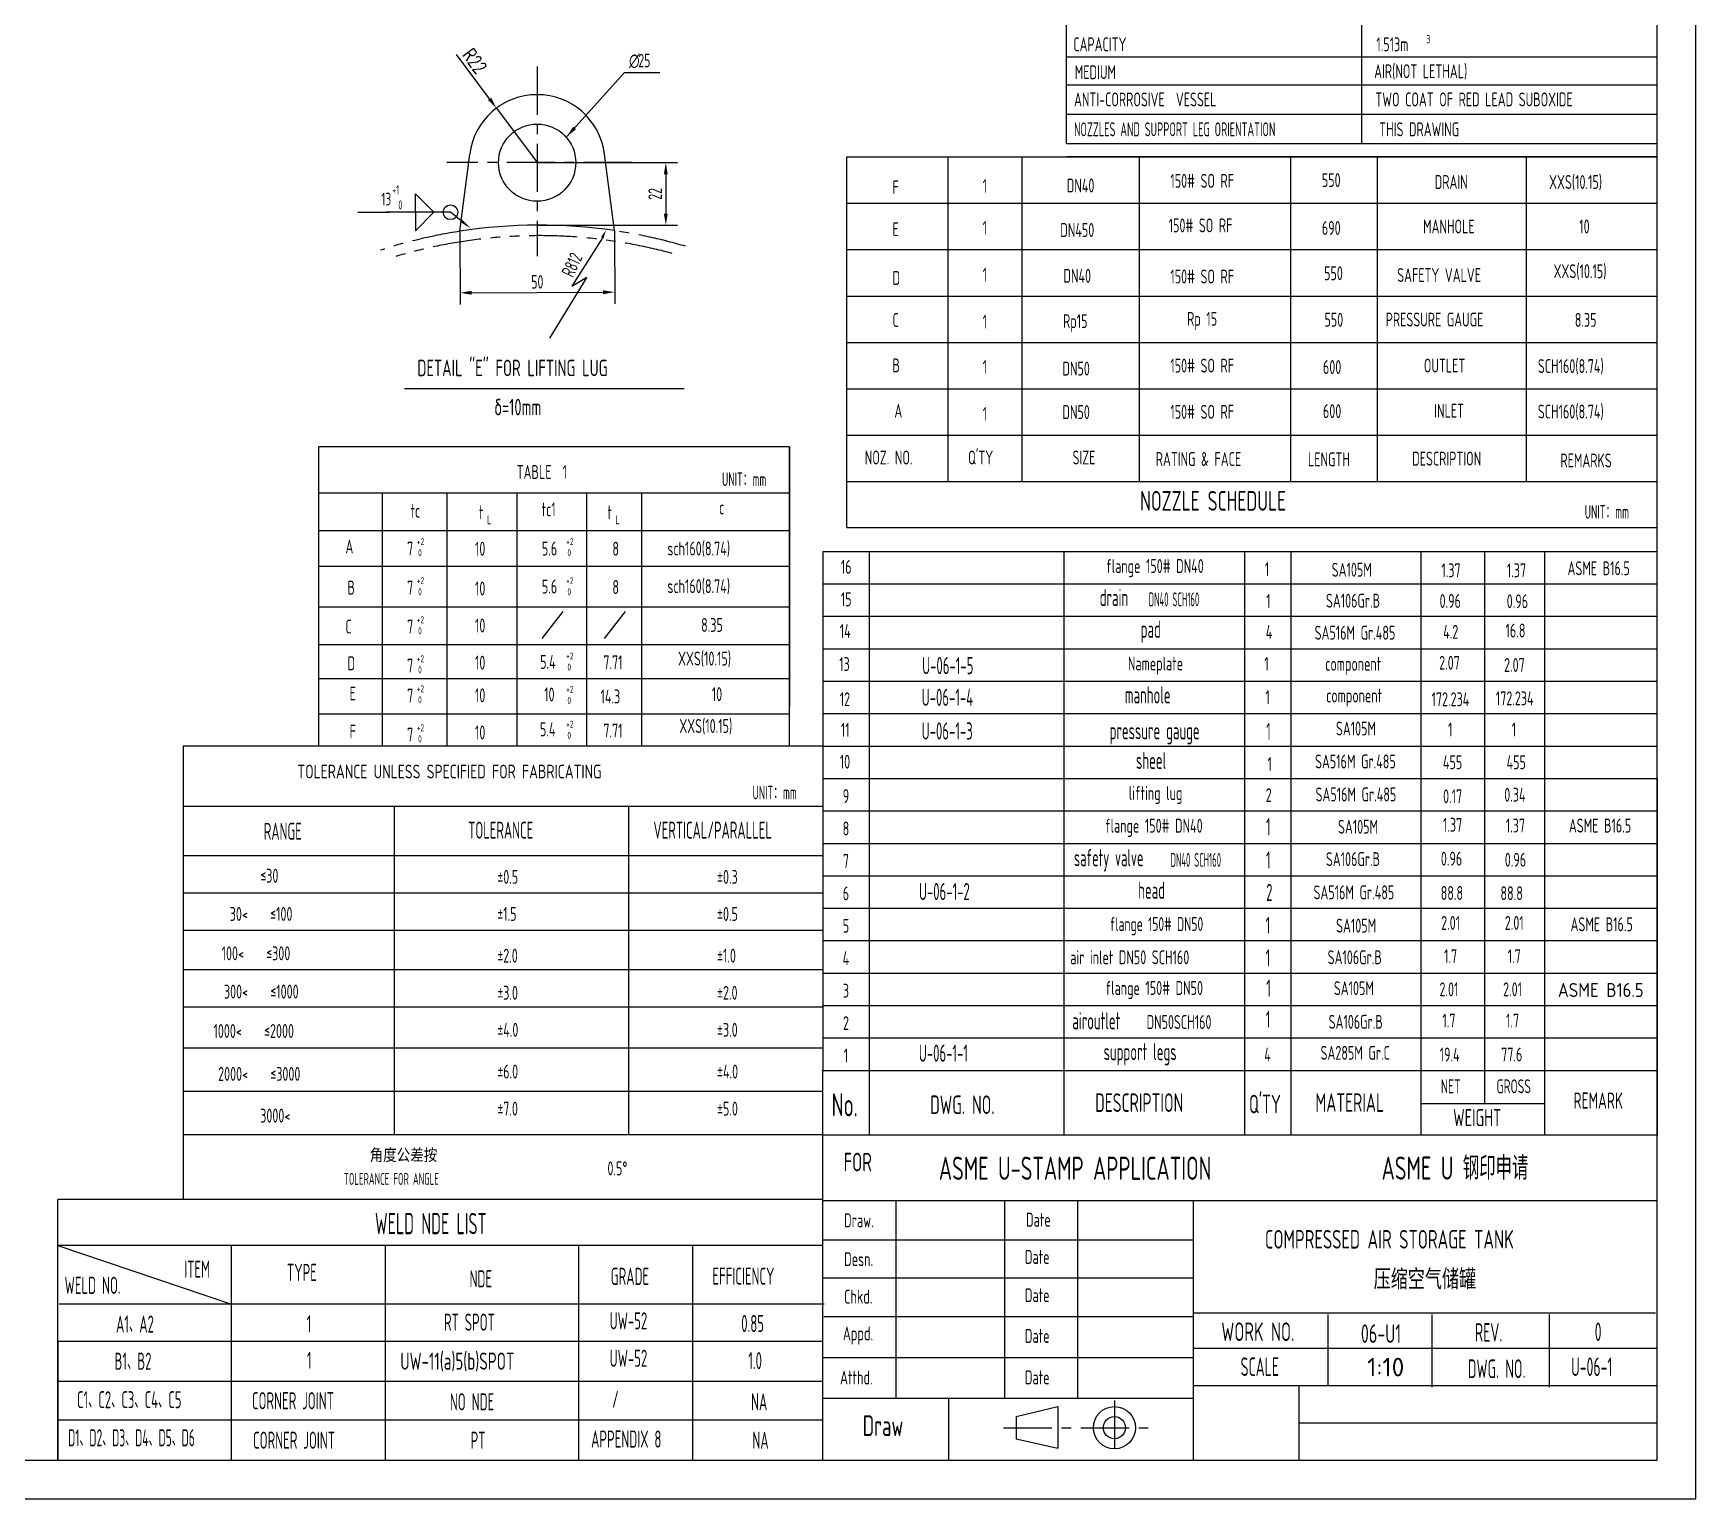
# Model space of a CAD drawing. Extents: x 2148 to 19378, y -121 to 5940.
# Drawn here: x 15074 to 19378, y -121 to 3674 of the extents above; entities that cross this region are included whole.
import ezdxf
from ezdxf.enums import TextEntityAlignment as Align

# ---------------------------------------------------------------- set-up
doc = ezdxf.new("R2010")
doc.units = 0
doc.header["$LTSCALE"] = 100
doc.header["$MEASUREMENT"] = 0
for name, pattern in [('G', [2, 1.25, -0.25, 0.25, -0.25]), ('J', [2, 1.25, -0.25, 0.25, -0.25]), ('K', [2.5, 1.25, -0.25, 0.25, -0.25, 0.25, -0.25])]:
    doc.linetypes.add(name, pattern=pattern)
doc.layers.get('DEFPOINTS').update_dxf_attribs({"linetype": 'CONTINUOUS'})
for name, color, linetype in [('01', 7, 'CONTINUOUS'), ('02', 1, 'CONTINUOUS'), ('05', 4, 'G'), ('07', 6, 'K'), ('10', 1, 'CONTINUOUS'), ('11', 3, 'CONTINUOUS'), ('13', 3, 'CONTINUOUS')]:
    doc.layers.add(name, color=color, linetype=linetype)
doc.styles.get("Standard").update_dxf_attribs({"font": 'isocp.shx', "width": 0.707, "bigfont": 'hztxt.shx'})
doc.dimstyles.new('INTE', dxfattribs={"dimscale": 10, "dimtxt": 3.5, "dimasz": 3, "dimexe": 3, "dimexo": 0, "dimgap": 1, "dimtad": 1, "dimdec": 3, "dimtxsty": 'STANDARD', "dimcen": 0, "dimclrd": 1, "dimclre": 1, "dimclrt": 3, "dimaunit": 1, "dimazin": 3, "dimtfac": 1, "dimtdec": 4, "dimtofl": 0, "dimtmove": 0, "dimatfit": 3, "dimtzin": 0})

# ---------------------------------------------------------------- blocks, each defined once
blk = doc.blocks.new('*D78')
at = {"layer": '10', "color": 1}
for p, q in [((16378.8, 3339.2), (16741.9, 3339.2)), ((16711.9, 3309.2), (16711.9, 3207.4)), ((16378.8, 3177.4), (16741.9, 3177.4))]:
    blk.add_line(p, q, dxfattribs=at)
for points in [[(16706.9, 3309.2), (16716.9, 3309.2), (16711.9, 3339.2)], [(16706.9, 3207.4), (16716.9, 3207.4), (16711.9, 3177.4)]]:
    blk.add_solid(points, dxfattribs=at)
at = {"layer": 'DEFPOINTS', "color": 0}
for p in [(16378.8, 3339.2), (16378.8, 3177.4), (16711.9, 3177.4)]:
    blk.add_point(p, dxfattribs=at)
at = {"layer": '10', "color": 3, "insert": (16684.4, 3258.3), "char_height": 35, "attachment_point": 5, "rotation": 90}
blk.add_mtext('22', dxfattribs=at)
blk = doc.blocks.new('*D77')
at = {"layer": '10', "color": 1}
for p, q in [((16178.6, 3161.5), (16179.4, 2972.1)), ((16578.8, 3163.2), (16579.6, 2973.8)), ((16209.3, 3002.3), (16549.5, 3003.7))]:
    blk.add_line(p, q, dxfattribs=at)
for points in [[(16209.2, 3007.3), (16209.3, 2997.3), (16179.3, 3002.1)], [(16549.5, 3008.7), (16549.5, 2998.7), (16579.5, 3003.8)]]:
    blk.add_solid(points, dxfattribs=at)
at = {"layer": 'DEFPOINTS', "color": 0}
for p in [(16178.6, 3161.5), (16578.8, 3163.2), (16579.5, 3003.8)]:
    blk.add_point(p, dxfattribs=at)
at = {"layer": '10', "color": 3, "insert": (16379.3, 3030.5), "char_height": 35, "attachment_point": 5, "rotation": 0.2422}
blk.add_mtext('50', dxfattribs=at)
blk = doc.blocks.new('*D76')
at = {"layer": '10', "color": 1}
blk.add_line((16255.6, 3504.3), (16169.8, 3619.4), dxfattribs=at)
blk.add_solid([(16259.7, 3507.3), (16251.6, 3501.3), (16273.6, 3480.3)], dxfattribs=at)
at = {"layer": 'DEFPOINTS', "color": 0}
for p in [(16273.6, 3480.3), (16378.8, 3339.2)]:
    blk.add_point(p, dxfattribs=at)
at = {"layer": '10', "color": 3, "insert": (16217.2, 3601.8), "char_height": 35, "attachment_point": 5, "rotation": 306.7158}
blk.add_mtext('{\\Fsimplex.shx|c0;R22}', dxfattribs=at)

msp = doc.modelspace()

# ---------------------------------------------------------------- linework, layer by layer
at = {"layer": '01'}
for p, q in [((16178.5892, 3161.4848), (16204.2343, 3361.5532)), ((16578.806, 3163.1762), (16553.3777, 3361.5532)), ((19278.2688, -20.6678), (19278.2688, 651.3322)), ((17118.2688, -20.6678), (19278.2688, -20.6678))]:
    msp.add_line(p, q, dxfattribs=at)
msp.add_circle((16378.806, 3339.1763), 100, dxfattribs=at)
for centre, radius, start, end in [((16378.806, 3339.1763), 176, 7.304446, 172.695554), ((16384.2796, 1841.6083), 1335.8078, 81.6265502, 98.8577608)]:
    msp.add_arc(centre, radius, start, end, dxfattribs=at)
at = {"layer": '01', "color": 1}
msp.add_solid([(16544.2029, 3146.4617), (16550.6415, 3143.2392), (16557.0897, 3164.1663)], dxfattribs=at)
at = {"layer": '02'}
for p, q in [((17748.9218, 3388.947), (19278.2688, 3388.947)), ((15995.3626, 3210.3543), (15915.0431, 3210.3543)), ((16035.7199, 2754.2792), (16759.3139, 2754.2792)), ((15813.4225, 1828.9725), (15813.4225, 2603.6667)), ((17032.5762, 2603.6667), (15813.4225, 2603.6667)), ((17032.5762, 2603.6667, -0.0011), (17032.5762, 2603.6572, -0.0011)), ((17032.5762, 1828.9725), (17032.5762, 2603.6667)), ((17032.5762, 2603.6572, -0.0011), (17032.5762, 2519.6572, -0.0011)), ((17032.5762, 2519.6572, -0.0011), (17032.5762, 2435.6572, -0.0011)), ((17032.5762, 2483.6015), (15813.4225, 2483.6015)), ((15978.3405, 1828.9725), (15978.3405, 2483.6015)), ((16146.1464, 1828.9725), (16146.1464, 2483.6015)), ((16327.4356, 1828.9725), (16327.4356, 2483.6015)), ((16507.5133, 1828.9725), (16507.5133, 2483.6015)), ((16650.1304, 1828.9725), (16650.1304, 2483.6015)), ((17032.5762, 2435.6572, -0.0011), (17032.5762, 2351.6572, -0.0011)), ((17032.5762, 2385.425), (15813.4225, 2385.425)), ((17032.5762, 2351.6572, -0.0011), (17032.5762, 2267.6572, -0.0011)), ((17118.2688, 2332.5452, -0.0011), (19278.2688, 2332.5452, -0.0011)), ((17118.2688, 2332.5452, -0.0011), (17118.2688, 988.5452, -0.0011)), ((17238.2688, 2332.5452, -0.0011), (17238.2688, 1660.5452, -0.0011)), ((17742.2688, 2332.5452, -0.0011), (17742.2688, 1660.5452, -0.0011)), ((18210.2688, 2332.5452, -0.0011), (18210.2688, 1660.5452, -0.0011)), ((18330.2688, 2332.5452, -0.0011), (18330.2688, 1660.5452, -0.0011)), ((18666.2688, 2332.5452, -0.0011), (18666.2688, 1660.5452, -0.0011)), ((18831.3677, 2332.5452, -0.0011), (18831.3677, 902.8998, -0.0011)), ((18986.7414, 2332.5452, -0.0011), (18986.7414, 1665.403, -0.0011)), ((17032.5762, 2293.4444), (15813.4225, 2293.4444)), ((17032.5762, 2267.6572, -0.0011), (17032.5762, 2183.6572, -0.0011)), ((17118.2688, 2248.5452, -0.0011), (19278.2688, 2248.5452, -0.0011)), ((17118.2688, 2248.5452, -0.0011), (19278.2688, 2248.5452, -0.0011)), ((17032.5762, 2187.7837), (15813.4225, 2187.7837)), ((17032.5762, 2183.6572, -0.0011), (17032.5762, 1931.6572, -0.0011)), ((17118.2688, 2164.5452, -0.0011), (19278.2688, 2164.5452, -0.0011)), ((17032.5762, 2090.4371), (15813.4225, 2090.4371)), ((17118.2688, 2080.5452, -0.0011), (19278.2688, 2080.5452, -0.0011)), ((17118.2688, 2080.5452, -0.0011), (19278.2688, 2080.5452, -0.0011)), ((17032.5762, 2002.3269), (15813.4225, 2002.3269)), ((17118.2688, 1996.5452, -0.0011), (19278.2688, 1996.5452, -0.0011)), ((17032.5762, 1910.8589), (15813.4225, 1910.8589)), ((17118.2688, 1912.5452, -0.0011), (19278.2688, 1912.5452, -0.0011)), ((15462.6768, 1828.9725), (15462.6768, 654.2427)), ((15462.6768, 1828.9725), (17118.2688, 1828.9725)), ((17118.2688, 1828.5452, -0.0011), (19278.2688, 1828.5452, -0.0011)), ((17118.2688, 1744.5452, -0.0011), (19278.2688, 1744.5452, -0.0011)), ((19278.2688, 1744.5452, -0.0011), (19278.2688, 1660.5452, -0.0011)), ((17118.2688, 1671.5848), (15462.6768, 1671.5848)), ((16008.5291, 1671.5848), (16008.5291, 822.0808)), ((16615.1434, 1671.5848), (16615.1434, 822.0808)), ((17118.2688, 1660.5452, -0.0011), (19278.2688, 1660.5452, -0.0011)), ((17118.2688, 1660.5452), (19278.2688, 1660.5452)), ((17238.2688, 1660.5452, -0.0011), (17238.2688, 1576.5452, -0.0011)), ((17742.2688, 1660.5452, -0.0011), (17742.2688, 1576.5452, -0.0011)), ((18210.2688, 1660.5452, -0.0011), (18210.2688, 1576.5452, -0.0011)), ((18330.2688, 1660.5452, -0.0011), (18330.2688, 1576.5452, -0.0011)), ((18666.2688, 1660.5452, -0.0011), (18666.2688, 820.5452, -0.0011)), ((18986.7414, 1665.403, -0.0011), (18986.7414, 1581.403, -0.0011)), ((19278.2688, 1660.5452, -0.0011), (19278.2688, 1576.5452, -0.0011)), ((17118.2688, 1576.5452, -0.0011), (19278.2688, 1576.5452, -0.0011)), ((17118.2688, 1576.5452), (19278.2688, 1576.5452)), ((17238.2688, 1576.5452, -0.0011), (17238.2688, 1492.5452, -0.0011)), ((17742.2688, 1576.5452, -0.0011), (17742.2688, 1492.5452, -0.0011)), ((18210.2688, 1576.5452, -0.0011), (18210.2688, 1492.5452, -0.0011)), ((18330.2688, 1576.5452, -0.0011), (18330.2688, 1492.5452, -0.0011)), ((18986.7414, 1581.403, -0.0011), (18986.7414, 1497.403, -0.0011)), ((19278.2688, 1576.5452, -0.0011), (19278.2688, 1492.5452, -0.0011)), ((17118.2688, 1544.4135), (15462.6768, 1544.4135)), ((17118.2688, 1492.5452, -0.0011), (19278.2688, 1492.5452, -0.0011)), ((17118.2688, 1492.5452), (19278.2688, 1492.5452)), ((17238.2688, 1492.5452, -0.0011), (17238.2688, 1408.5452, -0.0011)), ((17742.2688, 1492.5452, -0.0011), (17742.2688, 1408.5452, -0.0011)), ((18210.2688, 1492.5452, -0.0011), (18210.2688, 1408.5452, -0.0011)), ((18330.2688, 1492.5452, -0.0011), (18330.2688, 1408.5452, -0.0011)), ((18986.7414, 1497.403, -0.0011), (18986.7414, 1413.403, -0.0011)), ((19278.2688, 1492.5452, -0.0011), (19278.2688, 1408.5452, -0.0011)), ((17118.2688, 1447.7634), (15462.6768, 1447.7634)), ((17118.2688, 1408.5452, -0.0011), (19278.2688, 1408.5452, -0.0011)), ((17118.2688, 1408.5452), (19278.2688, 1408.5452)), ((17238.2688, 1408.5452, -0.0011), (17238.2688, 1324.5452, -0.0011)), ((17742.2688, 1408.5452, -0.0011), (17742.2688, 1324.5452, -0.0011)), ((18210.2688, 1408.5452, -0.0011), (18210.2688, 1324.5452, -0.0011)), ((18330.2688, 1408.5452, -0.0011), (18330.2688, 1324.5452, -0.0011)), ((18986.7414, 1413.403, -0.0011), (18986.7414, 1329.403, -0.0011)), ((19278.2688, 1408.5452, -0.0011), (19278.2688, 1324.5452, -0.0011)), ((17118.2688, 1351.1132), (15462.6768, 1351.1132)), ((17118.2688, 1324.5452, -0.0011), (19278.2688, 1324.5452, -0.0011)), ((17118.2688, 1324.5452), (19278.2688, 1324.5452)), ((17238.2688, 1324.5452, -0.0011), (17238.2688, 1240.5452, -0.0011)), ((17742.2688, 1324.5452, -0.0011), (17742.2688, 1240.5452, -0.0011)), ((18210.2688, 1324.5452, -0.0011), (18210.2688, 1240.5452, -0.0011)), ((18330.2688, 1324.5452, -0.0011), (18330.2688, 1240.5452, -0.0011)), ((18986.7414, 1329.403, -0.0011), (18986.7414, 1245.403, -0.0011)), ((19278.2688, 1324.5452, -0.0011), (19278.2688, 1240.5452, -0.0011)), ((17118.2688, 1249.3762), (15462.6768, 1249.3762)), ((17118.2688, 1240.5452, -0.0011), (19278.2688, 1240.5452, -0.0011)), ((17118.2688, 1240.5452), (19278.2688, 1240.5452)), ((17238.2688, 1240.5452, -0.0011), (17238.2688, 1156.5452, -0.0011)), ((17742.2688, 1240.5452, -0.0011), (17742.2688, 1072.5452, -0.0011)), ((18210.2688, 1240.5452, -0.0011), (18210.2688, 1072.5452, -0.0011)), ((18330.2688, 1240.5452, -0.0011), (18330.2688, 1156.5452, -0.0011)), ((18986.7414, 1245.403, -0.0011), (18986.7414, 1161.403, -0.0011)), ((19278.2688, 1240.5452, -0.0011), (19278.2688, 1156.5452, -0.0011)), ((17118.2688, 1152.7261), (15462.6768, 1152.7261)), ((17118.2688, 1156.5452, -0.0011), (19278.2688, 1156.5452, -0.0011)), ((17118.2688, 1156.5452), (19278.2688, 1156.5452)), ((17238.2688, 1156.5452, -0.0011), (17238.2688, 1072.5452, -0.0011)), ((18330.2688, 1156.5452, -0.0011), (18330.2688, 1072.5452, -0.0011)), ((18986.7414, 1161.403, -0.0011), (18986.7414, 1077.403, -0.0011)), ((19278.2688, 1156.5452, -0.0011), (19278.2688, 1072.5452, -0.0011)), ((18986.7414, 1077.403, -0.0011), (18986.7414, 822.0808, -0.0011)), ((17118.2688, 1045.9022), (15462.6768, 1045.9022)), ((17118.2688, 1072.5452, -0.0011), (19278.2688, 1072.5452, -0.0011)), ((17118.2688, 1072.5452), (19278.2688, 1072.5452)), ((17238.2688, 1072.5452, -0.0011), (17238.2688, 820.5452, -0.0011)), ((17742.2688, 1072.5452, -0.0011), (17742.2688, 820.5452, -0.0011)), ((18210.2688, 1072.5452, -0.0011), (18210.2688, 820.5452, -0.0011)), ((18330.2688, 1072.5452, -0.0011), (18330.2688, 820.5452, -0.0011)), ((19278.2688, 1072.5452, -0.0011), (19278.2688, 988.5452, -0.0011)), ((17118.2688, -20.6678), (17118.2688, 988.7878)), ((17118.2688, 988.5452), (19278.2688, 988.5452)), ((19278.2688, 988.5452, 0.0001), (19278.2688, 820.5452, 0.0001)), ((17118.2688, 933.9915), (15462.6768, 933.9915)), ((17118.2688, 822.0808), (15462.6768, 822.0808)), ((17118.2688, -20.6678), (17118.2688, 717.8605)), ((17118.2688, 654.2427), (15138.2884, 654.2427)), ((15138.2884, -20.6678), (15138.2884, 654.2427)), ((17307.8838, 140.0734), (17307.8838, 651.3322)), ((17589.4301, 140.0734), (17589.4301, 651.3322)), ((17778.746, 140.0734), (17778.746, 651.3322)), ((18078.2688, -20.6678), (18078.2688, 651.3322)), ((15138.2884, 535.3145), (15587.5841, 383.0476)), ((17118.2688, 535.3145), (15138.2884, 535.3145)), ((15587.5841, -20.6678), (15587.5841, 535.3145)), ((15986.3285, -20.6678), (15986.3285, 535.3145)), ((16486.6333, -20.6678), (16486.6333, 535.3145)), ((16781.5786, -20.6678), (16781.5786, 535.3145)), ((17118.2688, 549.5503), (18078.2688, 549.5503)), ((17118.2688, 451.6493), (18078.2688, 451.6493)), ((17121.8555, 383.0476), (15141.8751, 383.0476)), ((17121.3626, 351.3555), (18078.2688, 351.3555)), ((18078.2688, 360.6047), (19274.4926, 360.6047)), ((18427.0415, 172.696), (18427.0415, 356.4895)), ((18695.963, 168.5808), (18695.963, 356.4895)), ((19000.0567, 168.5808), (19000.0567, 356.4895)), ((17118.2688, 286.2619), (15138.2884, 286.2619)), ((18078.2688, 269.1246), (19278.2688, 269.1246)), ((17118.2688, 245.055), (18078.2688, 245.055)), ((17118.2688, 182.8561), (15138.2884, 182.8561)), ((18078.2688, 172.696), (19278.2688, 172.696)), ((18351.5531, -20.6678), (18351.5531, 172.696)), ((17118.2688, 140.0734), (18078.2688, 140.0734)), ((17443.6558, 140.0734), (17443.6558, -20.6678)), ((17118.2688, 82.7703), (15138.2884, 82.7703)), ((18351.5531, 76.0141), (19278.2688, 76.0141))]:
    msp.add_line(p, q, dxfattribs=at)
for points in [[(10968.2688, -120.6678), (19378.2688, -120.6678), (19378.2688, 5819.3322), (10968.2688, 5819.3322)], [(11218.2688, -20.6678), (19278.2688, -20.6678), (19278.2688, 5719.3322), (11218.2688, 5719.3322)], [(16064.3012, 3258.0906), (16111.8212, 3210.5706), (16064.3012, 3210.5706)], [(16064.3012, 3163.0506), (16111.8212, 3210.5706), (16064.3012, 3210.5706)]]:
    msp.add_lwpolyline(points, close=True, dxfattribs=at)
msp.add_lwpolyline([(16182.261, 3188.6517), (16154.5892, 3210.5706), (15988.2692, 3210.5706)], dxfattribs=at)
msp.add_lwpolyline([(16208.336, 3167.9976, 0, 7.6032, 0), (16182.261, 3188.6517, 7.6032, 7.6032, 0)], format="xyseb", dxfattribs=at)
msp.add_circle((16154.5892, 3210.5706), 19.008, dxfattribs=at)
msp.add_point((19278.2688, 988.7878), dxfattribs=at)
at = {"layer": '05', "linetype": 'G'}
for p, q in [((16378.806, 3588.2367), (16378.806, 3097.4149)), ((16625.0834, 3339.1762), (16145.1796, 3339.1763))]:
    msp.add_line(p, q, dxfattribs=at)
at = {"layer": '07'}
for radius, start, end in [(1335.8078, 98.8577608, 107.9060203), (1308.5557, 74.7402615, 107.2819799), (1335.8078, 73.5277859, 81.6265502)]:
    msp.add_arc((16384.2796, 1841.6083), radius, start, end, dxfattribs=at)
at = {"layer": '10'}
for p, q in [((17748.9218, 3388.947), (17748.9218, 5719.3322)), ((18513.6018, 3388.947), (18513.6018, 5066.3139)), ((19278.2688, 3611.9798), (17748.9218, 3611.9798)), ((19278.2688, 3539.4388), (17748.9218, 3539.4388)), ((16273.585, 3480.2597), (16378.806, 3339.1763)), ((19278.2688, 3464.1929), (17748.9218, 3464.1929)), ((17180.3473, 2394.1751), (17180.3473, 3353.875)), ((17180.3473, 3353.875), (19278.2688, 3353.875)), ((17443.04, 2513.875), (17443.04, 3353.875)), ((17634.2726, 2513.875), (17634.2726, 3353.875)), ((19278.2688, 3353.875), (17748.9218, 3353.875)), ((17938.0993, 2513.875), (17938.0993, 3353.875)), ((18329.6477, 2513.875), (18329.6477, 3353.875)), ((18554.7583, 2513.875), (18554.7583, 3353.875)), ((18939.7033, 2513.875), (18939.7033, 3353.875)), ((19278.2688, 2360.2113), (19278.2688, 3353.875)), ((17180.3473, 3233.875), (19278.2688, 3233.875)), ((16548.0978, 3144.5123), (16468.86, 3019.2306)), ((17180.3473, 3113.875), (19278.2688, 3113.875)), ((16507.1613, 3042.6146), (16410.7167, 2884.4115)), ((16468.86, 3019.2306), (16507.1613, 3042.6146)), ((17180.3473, 2993.875), (19278.2688, 2993.875)), ((17180.3473, 2873.875), (19278.2688, 2873.875)), ((17180.3473, 2753.875), (19278.2688, 2753.875)), ((17180.3473, 2633.875), (19278.2688, 2633.875)), ((17180.3473, 2513.875), (19278.2688, 2513.875)), ((17180.3473, 2394.1751), (19278.2688, 2394.1751)), ((18666.2688, 902.8998), (18986.7414, 902.8998)), ((17118.2688, 822.0808), (19278.2688, 822.0808)), ((17118.2688, 651.3322), (19278.2688, 651.3322)), ((15138.2884, 286.2619), (15138.2884, -20.6678)), ((17619.1315, 91.9678), (17726.849, 117.8444)), ((17619.1315, 91.9678), (17619.1315, 34.5672)), ((17726.849, 117.8444), (17726.849, 10.172)), ((17619.1315, 34.5672), (17726.849, 10.172))]:
    msp.add_line(p, q, dxfattribs=at)
at = {"layer": '10', "linetype": 'J'}
for p, q in [((17873.3448, 133.5833), (17873.3448, -11.3533)), ((17586.0981, 63.2675), (17962.3913, 63.2675))]:
    msp.add_line(p, q, dxfattribs=at)
at = {"layer": '10'}
for radius in [54.5768, 28.7003]:
    msp.add_circle((17873.3448, 63.2675), radius, dxfattribs=at)
at = {"layer": '11'}
for p, q in [((16445.7558, 2176.7505), (16391.392, 2106.9181)), ((16606.519, 2176.7505), (16552.1552, 2106.9181))]:
    msp.add_line(p, q, dxfattribs=at)
at = {"layer": 'DEFPOINTS', "color": 0, "linetype": 'BYBLOCK'}
for p in [(16378.8061, 3335.3951), (16118.3619, 3150.6805), (16648.8968, 3150.944)]:
    msp.add_point(p, dxfattribs=at)

# ---------------------------------------------------------------- texts
at = {"layer": '02', "color": 3, "width": 0.7}
msp.add_text('13   ', height=33.12, dxfattribs=at).set_placement((16008.1785, 3245.0038), align=Align.MIDDLE)
at = {"layer": '02', "color": 3, "width": 0.707}
for s, p in [('DETAIL "E" FOR LIFTING LUG', (16068.6948, 2786.226)), ('δ=10mm', (16268.1168, 2684.8628))]:
    msp.add_text(s, height=42.768, dxfattribs=at).set_placement(p)
at = {"layer": '02', "color": 3, "char_height": 23.2848, "attachment_point": 7}
for s, insert in [('+1', (16003.4448, 3257.2557)), ('0', (16019.5676, 3218.2425))]:
    msp.add_mtext(s, dxfattribs=dict(at, insert=insert))
at = {"layer": '10', "color": 3, "width": 0.707}
for s, p in [('∅', (16617.0178, 3586.0735)), ('25', (16640.7067, 3585.9957))]:
    msp.add_text(s, height=35, dxfattribs=at).set_placement(p)
msp.add_text('R812', height=34.56, rotation=65.0075306, dxfattribs=at).set_placement((16471.8114, 3039.8982))
at = {"layer": '11'}
for s, height, width, p in [('CAPACITY', 36, 0.7, (17766.9314, 3627.5607)), ('1.513m', 36, 0.7, (18551.4415, 3627.5607)), ('3', 21, 0.707, (18680.7004, 3648.4355)), ('MEDIUM', 36, 0.7, (17770.6081, 3555.375)), ('AIR(NOT LETHAL)', 36, 0.7, (18545.7176, 3557.8659)), ('ANTI-CORROSIVE  VESSEL', 36, 0.7, (17768.8123, 3484.8926)), ('TWO COAT OF RED LEAD SUBOXIDE', 36, 0.7, (18548.9482, 3484.8926)), ('NOZZLES AND SUPPORT LEG ORIENTATION', 36, 0.6, (17768.8124, 3407.5053)), ('THIS DRAWING', 36, 0.7, (18558.9215, 3407.5053)), ('F', 36, 0.7, (17298.9514, 3257.4649)), ('1', 36, 0.7, (17532.3224, 3261.0672)), ('DN40', 36, 0.7, (17749.9947, 3261.9534)), ('150# SO RF', 36, 0.7, (18018.1379, 3274.0977)), ('550', 36, 0.7, (18410.418, 3275.8295)), ('DRAIN', 36, 0.7, (18702.5256, 3271.0584)), ('XXS(10.15)', 36, 0.7, (18998.7681, 3271.0584)), ('1', 36, 0.7, (17532.3224, 3152.6429)), ('150# SO RF', 36, 0.7, (18013.8614, 3158.7465)), ('690', 36, 0.7, (18410.418, 3151.9861)), ('MANHOLE', 36, 0.7, (18672.3715, 3155.8652)), ('10', 36, 0.7, (19076.7441, 3155.9617)), ('E', 36, 0.7, (17298.9514, 3148.7145)), ('DN450', 36, 0.7, (17733.1544, 3146.7229)), ('D', 36, 0.7, (17298.9514, 3022.6637)), ('1', 36, 0.7, (17532.3224, 3031.0495)), ('DN40', 36, 0.7, (17741.3363, 3028.2003)), ('150# SO RF', 36, 0.7, (18018.1379, 3026.3062)), ('550', 36, 0.7, (18416.1903, 3034.837)), ('SAFETY VALVE', 36, 0.7, (18605.3625, 3030.0659)), ('XXS(10.15)', 36, 0.7, (19010.236, 3040.0103)), ('C', 36, 0.7, (17298.9514, 2913.6489)), ('1', 36, 0.7, (17532.3224, 2909.456)), ('Rp15', 36, 0.7, (17740.2181, 2910.7997)), ('Rp 15', 36, 0.7, (18061.3895, 2916.7659)), ('550', 36, 0.7, (18417.0843, 2914.3408)), ('PRESSURE GAUGE', 36, 0.7, (18575.6033, 2914.8674)), ('8.35', 36, 0.7, (19065.108, 2914.0679)), ('B', 36, 0.7, (17298.9514, 2796.2483)), ('1', 36, 0.7, (17532.3224, 2792.0554)), ('DN50', 36, 0.7, (17738.669, 2787.8626)), ('150# SO RF', 36, 0.7, (18018.1379, 2795.6038)), ('600', 36, 0.7, (18413.2021, 2791.8886)), ('OUTLET', 36, 0.7, (18674.4288, 2795.7677)), ('SCH160(8.74)', 36, 0.7, (18969.5437, 2794.3642)), ('A', 36, 0.7, (17303.7276, 2678.8477)), ('150# SO RF', 36, 0.7, (18018.1379, 2675.9803)), ('600', 36, 0.7, (18413.2021, 2677.6229)), ('INLET', 36, 0.7, (18701.2324, 2678.6186)), ('SCH160(8.74)', 36, 0.7, (18969.5437, 2676.6132)), ('1', 36, 0.7, (17532.3224, 2670.462)), ('DN50', 36, 0.7, (17738.669, 2675.2331)), ('NOZ. NO.', 36, 0.7, (17227.0179, 2557.6152)), ("Q'TY", 36, 0.7, (17494.7292, 2557.6152)), ('SIZE', 36, 0.7, (17764.9354, 2557.6152)), ('RATING & FACE', 36, 0.7, (17980.3454, 2553.7006)), ('LENGTH', 36, 0.7, (18374.3184, 2552.9128)), ('DESCRIPTION', 36, 0.7, (18644.1727, 2554.7752)), ('REMARKS', 36, 0.7, (19027.8801, 2550.0042)), ('TABLE  1', 36, 0.7, (16326.037, 2520.1971)), (' UNIT：mm', 35.2, 0.6, (16845.3169, 2501.7781)), ('tc', 36, 0.7, (16051.0828, 2419.6323)), ('tc1', 36, 0.7, (16390.5775, 2423.4289)), ('c', 36, 0.7, (16849.8624, 2428.1748)), ('NOZZLE SCHEDULE', 51.2, 0.707, (17939.7459, 2437.8637, 0.0009)), ('t', 36, 0.7, (16228.1495, 2415.7936)), ('L', 23.04, 0.7, (16248.9105, 2402.9707)), ('t', 36, 0.7, (16560.8518, 2415.7936)), ('L', 23.04, 0.7, (16581.6129, 2402.9707)), (' UNIT：mm', 35.2, 0.6, (19078.7142, 2417.3348)), ('A', 36, 0.7, (15882.6482, 2327.2247)), ('7', 36, 0.7, (16042.2148, 2321.8724)), ('+2', 18, 0.7, (16067.454, 2348.7796)), ('0', 18, 0.7, (16070.6695, 2320.0381)), ('10', 36, 0.7, (16217.8557, 2321.4599)), ('5.6', 36, 0.7, (16391.202, 2321.8724)), ('+2', 18, 0.7, (16454.0082, 2348.7796)), ('0', 18, 0.7, (16457.2238, 2320.0381)), ('8', 36, 0.7, (16573.7024, 2321.4599)), ('sch160(8.74)', 36, 0.7, (16716.0776, 2321.8724)), ('16', 36, 0.7, (17165.1306, 2274.6293)), ('B', 36, 0.7, (15888.0054, 2220.8802)), ('7', 36, 0.7, (16042.2148, 2220.8091)), ('+2', 18, 0.7, (16067.454, 2247.7163)), ('10', 36, 0.7, (16217.8557, 2218.5469)), ('5.6', 36, 0.7, (16391.202, 2223.4288)), ('+2', 18, 0.7, (16454.0082, 2247.7163)), ('8', 36, 0.7, (16573.7024, 2222.2012)), ('sch160(8.74)', 36, 0.7, (16716.0776, 2224.4943)), ('0', 18, 0.7, (16070.6695, 2218.9747)), ('0', 18, 0.7, (16457.2238, 2218.9747)), ('15', 36, 0.7, (17165.1306, 2190.6293)), ('drain', 44.4, 0.6, (17835.142, 2191.0229)), ('DN40 SCH160', 36, 0.5, (17962.2172, 2190.287)), ('C', 36, 0.7, (15882.6482, 2119.8936)), ('7', 36, 0.7, (16042.2148, 2119.7457)), ('+2', 18, 0.7, (16067.454, 2146.6529)), ('10', 36, 0.7, (16217.8557, 2122.4947)), ('8.35', 36, 0.7, (16803.3677, 2124.0208)), (' pad', 44.4, 0.6, (17925.9131, 2109.0136)), ('0', 18, 0.7, (16070.6695, 2117.9114)), ('14', 36, 0.7, (17162.3365, 2108.3734)), ('+2', 18, 0.7, (16454.0082, 2052.8084)), ('XXS(10.15)', 36, 0.7, (16743.8074, 2036.9675)), ('D', 36, 0.7, (15888.0054, 2024.8237)), ('7', 36, 0.7, (16042.2148, 2018.6824)), ('+2', 18, 0.7, (16067.454, 2045.5896)), ('0', 18, 0.7, (16070.6695, 2016.8481)), ('10', 36, 0.7, (16217.8557, 2026.4426)), ('5.4', 36, 0.7, (16386.7925, 2028.3176)), ('0', 18, 0.7, (16457.2238, 2024.0669)), ('7.71', 36, 0.7, (16550.2201, 2027.2933)), ('13', 36, 0.7, (17160.8514, 2022.6292)), ('U-06-1-5', 44.4, 0.6, (17375.6053, 2014.6187)), ('E', 36, 0.7, (15893.3626, 1946.5117)), ('+2', 18, 0.7, (16067.454, 1967.9874)), ('10', 36, 0.7, (16397.0973, 1944.1122)), ('+2', 18, 0.7, (16454.0082, 1966.1827)), ('10', 36, 0.7, (16830.9754, 1944.8546)), ('manhole', 44.4, 0.6, (17900.3562, 1938.6895)), ('7', 36, 0.7, (16042.2148, 1941.0802)), ('0', 18, 0.7, (16070.6695, 1939.2459)), ('10', 36, 0.7, (16217.8557, 1941.8252)), ('0', 18, 0.7, (16457.2238, 1937.4412)), ('14.3', 36, 0.7, (16542.9948, 1938.8629)), ('12', 36, 0.7, (17162.3365, 1931.8244)), ('U-06-1-4', 44.4, 0.6, (17374.4205, 1932.5796)), ('+2', 18, 0.7, (16454.0082, 1875.9476)), ('XXS(10.15)', 36, 0.7, (16747.0224, 1862.3969)), ('F', 36, 0.7, (15893.3626, 1847.8617)), ('7', 36, 0.7, (16042.2148, 1840.0168)), ('+2', 18, 0.7, (16067.454, 1866.9241)), ('0', 18, 0.7, (16070.6695, 1838.1825)), ('10', 36, 0.7, (16217.8557, 1845.7731)), ('5.4', 36, 0.7, (16386.1587, 1853.6843)), ('0', 18, 0.7, (16457.2238, 1847.206)), ('7.71', 36, 0.7, (16550.2201, 1850.4325)), ('11', 36, 0.7, (17165.1306, 1852.1847)), ('U-06-1-3', 44.4, 0.6, (17374.4205, 1845.2286)), ('sheel', 44.4, 0.6, (17929.1777, 1769.1388)), ('TOLERANCE UNLESS SPECIFIED FOR FABRICATING ', 35.52, 0.8, (15758.0664, 1744.6927)), ('10', 36, 0.7, (17162.3365, 1769.9289)), (' UNIT：mm', 35.2, 0.6, (16924.2201, 1690.3541)), ('RANGE', 44, 0.6, (15671.0892, 1585.7829)), ('TOLERANCE', 44, 0.6, (16200.1654, 1588.7842)), ('VERTICAL/PARALLEL', 44, 0.6, (16679.9257, 1588.7842)), ('safety valve', 44.4, 0.58, (17768.7617, 1517.1738)), ('DN40 SCH160', 36, 0.5, (18018.6654, 1515.6434)), (' ≤30', 36, 0.7, (15647.6933, 1474.736)), ('±0.5', 36, 0.7, (16275.6455, 1471.7347)), ('±0.3', 36, 0.7, (16844.5265, 1471.7347)), ('U-06-1-2', 44.4, 0.6, (17367.2787, 1429.512)), ('head', 44.4, 0.6, (17934.8116, 1432.8715)), ('30<    ≤100', 36, 0.7, (15583.0681, 1375.6942)), ('±1.5', 36, 0.7, (16275.6455, 1375.6942)), ('±0.5', 36, 0.7, (16844.5265, 1375.6942)), ('100<    ≤300', 36, 0.7, (15562.0391, 1273.6511)), ('±2.0', 36, 0.7, (16275.6455, 1267.6485)), ('±1.0', 36, 0.7, (16844.5265, 1267.6485)), ('air inlet DN50 SCH160', 36, 0.7, (17758.7998, 1263.3462)), ('300<    ≤1000', 36, 0.7, (15568.0474, 1174.6093)), ('±3.0', 36, 0.7, (16275.6455, 1171.608)), ('±2.0', 36, 0.7, (16844.5265, 1171.608)), ('airoutlet', 44.4, 0.6, (17764.1627, 1094.8049)), ('DN50SCH160', 36, 0.7, (17956.5419, 1095.7907)), ('1000<    ≤2000', 36, 0.7, (15541.0102, 1072.5662)), ('±4.0', 36, 0.7, (16275.6455, 1075.5674)), ('±3.0', 36, 0.7, (16844.5265, 1075.5674)), ('U-06-1-1', 44.4, 0.6, (17367.0792, 1011.104)), ('support legs', 44.4, 0.6, (17845.3586, 1015.0487)), ('2000<    ≤3000', 36, 0.7, (15553.0267, 961.5193)), ('±6.0', 36, 0.7, (16275.6455, 967.5218)), ('±4.0', 36, 0.7, (16844.5265, 967.5218)), ('±7.0', 36, 0.7, (16275.6455, 871.4812)), ('±5.0', 36, 0.7, (16844.5265, 871.4812)), ('No.', 60, 0.67, (17141.0916, 869.5463, 0.0001)), ('DWG. NO.', 48, 0.67, (17396.4544, 875.6115, 0.0001)), ('DESCRIPTION', 48, 0.67, (17823.42, 881.0239, 0.0001)), ("Q'TY", 48, 0.67, (18221.869, 877.4402, 0.0001)), ('MATERIAL', 48, 0.67, (18393.6088, 881.1962, 0.0001)), ('REMARK', 42, 0.67, (19061.667, 889.4388, 0.0001)), ('3000<', 36, 0.7, (15661.9288, 853.4736)), ('WEIGHT', 44.4, 0.67, (18750.2434, 844.0907, 0.0001)), ('FOR', 48, 0.707, (17172.3481, 727.0888)), ('0.5%%D', 36, 0.7, (16560.8587, 716.7995)), ('ASME U-STAMP APPLICATION', 60, 0.707, (17418.8123, 705.0998)), ('ASME U 钢印申请', 60, 0.707, (18564.9896, 705.608)), ('TOLERANCE FOR ANGLE', 30.8, 0.6, (15878.2448, 692.1619)), ('WELD NDE LIST', 55, 0.6, (15958.904, 564.4606)), ('COMPRESSED AIR STORAGE TANK', 48, 0.707, (18262.9132, 527.2262)), ('ITEM', 44.4, 0.6, (15465.2186, 451.6195)), ('TYPE', 44.4, 0.6, (15731.2476, 443.2282)), ('GRADE', 44.4, 0.6, (16569.3736, 433.1147)), ('EFFICIENCY', 44.4, 0.6, (16832.5635, 433.5952)), ('压缩空气储罐', 52, 0.85, (18544.4453, 421.4895)), ('WELD NO.', 44.4, 0.6, (15155.4235, 409.8404)), ('NDE', 44.4, 0.6, (16203.8679, 426.7529)), ('A1、A2', 44.4, 0.6, (15288.68, 309.5149)), ('1', 44.4, 0.6, (15782.0551, 310.0498)), ('RT SPOT', 44.4, 0.6, (16137.5446, 314.3702)), ('UW-52', 44.4, 0.6, (16566.5889, 317.8147)), ('0.85', 44.4, 0.6, (16907.1895, 310.9372)), ('0', 48, 0.6, (19116.6848, 287.7335)), ('1', 44.4, 0.6, (15782.7922, 215.5101)), ('UW-11(a)5(b)SPOT', 44.4, 0.7, (16024.6045, 213.5105)), ('UW-52', 44.4, 0.6, (16566.5889, 220.9733)), ('1.0', 44.4, 0.6, (16925.3815, 214.7668)), ('B1、B2', 44.4, 0.6, (15284.7522, 213.2979)), ('U-06-1', 48, 0.6, (19055.5785, 197.1886)), ('C1、C2、C3、C4、C5', 44, 0.6, (15187.5062, 113.9051)), ('CORNER JOINT', 44.4, 0.6, (15640.3862, 110.9452)), ('NO NDE', 44.4, 0.6, (16152.9265, 108.1771)), ('/', 44.4, 0.6, (16572.8427, 114.7602)), ('NA', 44.4, 0.6, (16932.5673, 108.1782)), ('D1、D2、D3、D4、D5、D6', 44, 0.55, (15164.4803, 15.1489)), ('CORNER JOINT', 44.4, 0.6, (15643.1748, 8.7207)), ('PT', 44.4, 0.6, (16206.6854, 8.6497)), ('APPENDIX 8', 44.4, 0.6, (16518.5676, 11.671)), ('NA', 44.4, 0.6, (16936.0789, 8.6946))]:
    msp.add_text(s, height=height, dxfattribs=dict(at, width=width)).set_placement(p)
for s, height, width, p in [('flange 150# DN40', 36, 0.7, (17978.1748, 2289.2825)), ('SA105M', 36, 0.7, (18487.7344, 2284.9672)), ('ASME B16.5', 36, 0.7, (19126.9355, 2288.8618)), ('SA106Gr.B', 36, 0.7, (18491.03, 2204.9195)), ('SA516M Gr.485', 36, 0.7, (18496.0933, 2121.9445)), ('Nameplate', 36, 0.7, (17979.5975, 2036.8562)), ('component', 36, 0.7, (18491.529, 2036.0237)), ('component', 36, 0.7, (18493.8399, 1953.9439)), ('172.234', 36, 0.7, (18743.1233, 1949.6826)), ('172.234', 36, 0.7, (18909.5781, 1951.9963)), ('pressure gauge', 44.4, 0.6, (17977.2443, 1861.5189)), ('SA105M', 36, 0.7, (18498.607, 1873.8322)), ('1', 36, 0.7, (18742.7759, 1871.4355)), ('1', 36, 0.7, (18907.5555, 1871.4355)), ('SA516M Gr.485', 36, 0.7, (18497.193, 1788.5815)), ('455', 36, 0.7, (18748.7007, 1786.4586)), ('455', 36, 0.7, (18913.4803, 1786.4586)), ('lifting lug', 36, 0.7, (17979.881, 1701.5406)), ('SA516M Gr.485', 36, 0.7, (18498.5343, 1703.1897)), ('flange 150# DN40', 36, 0.7, (17975.3385, 1616.8)), ('SA105M', 36, 0.7, (18504.0041, 1619.5265)), ('1.37', 36, 0.7, (18748.771, 1624.6497)), ('1.37', 36, 0.7, (18911.4862, 1622.5873)), ('ASME B16.5', 36, 0.7, (19130.4344, 1622.5024)), ('SA106Gr.B', 36, 0.7, (18490.8555, 1535.7568)), ('0.96', 36, 0.7, (18746.0585, 1536.8564)), ('0.96', 36, 0.7, (18911.4862, 1534.0771)), ('SA516M Gr.485', 36, 0.7, (18493.2359, 1449.5971)), ('88.8', 36, 0.7, (18901.7055, 1447.5215)), ('flange 150# DN50', 36, 0.67, (17982.4098, 1362.1757)), ('SA105M', 36, 0.7, (18499.0556, 1363.3292)), ('2.01', 36, 0.7, (18743.6221, 1370.4565)), ('2.01', 36, 0.7, (18908.4017, 1370.4565)), ('ASME B16.5', 36, 0.7, (19134.7663, 1366.9742)), ('SA106Gr.B', 36, 0.7, (18495.5266, 1281.5327)), ('1.7', 36, 0.7, (18743.6221, 1284.4382)), ('1.7', 36, 0.7, (18908.4017, 1284.4382)), ('flange 150# DN50', 36, 0.7, (17976.4265, 1196.6786)), ('SA105M', 36, 0.7, (18493.2024, 1201.3974)), ('2.01', 36, 0.7, (18739.2792, 1198.4585)), ('2.01', 36, 0.7, (18904.0588, 1198.4585)), ('SA106Gr.B', 36, 0.7, (18498.0576, 1114.4155)), ('1.7', 36, 0.7, (18739.2792, 1117.4686)), ('1.7', 36, 0.7, (18904.0588, 1117.4686)), ('SA285M Gr.C', 36, 0.7, (18496.7073, 1034.0541)), ('WORK NO.', 48, 0.7, (18244.6753, 311.9262)), ('06-U1', 48, 0.7, (18563.4452, 307.1822)), ('REV.', 48, 0.6, (18841.9619, 310.1425)), ('SCALE', 48, 0.6, (18249.8241, 221.3812)), ('DWG. NO.', 48, 0.6, (18862.8663, 216.113))]:
    msp.add_text(s, height=height, dxfattribs=dict(at, width=width)).set_placement(p, align=Align.MIDDLE)
for s, height, width, p in [('1', 36, 0.7, (18268.5996, 2268.5942)), ('1.37', 36, 0.7, (18744.6809, 2265.5233)), ('1.37', 36, 0.7, (18914.1323, 2265.5233)), ('1', 36, 0.7, (18271.9108, 2185.8843)), ('0.96', 36, 0.7, (18742.7753, 2186.1218)), ('0.96', 36, 0.7, (18916.5065, 2185.3935)), ('4', 36, 0.7, (18273.6784, 2105.9753)), ('4.2', 36, 0.7, (18744.0521, 2106.1909)), ('16.8', 36, 0.7, (18911.6295, 2109.4993)), ('1', 36, 0.7, (18267.2268, 2023.461)), ('2.07', 36, 0.7, (18740.74, 2026.0702)), ('2.07', 36, 0.7, (18908.8153, 2020.3901)), ('1', 36, 0.7, (18269.9058, 1937.1653)), ('1', 44.4, 0.6, (18272.1489, 1844.2076)), ('1', 36, 0.7, (18275.2934, 1764.1178)), ('9', 36, 0.7, (17178.2688, 1680.9839)), ('2', 36, 0.7, (18272.8083, 1683.3523)), ('0.17', 36, 0.7, (18748.8896, 1680.2814)), ('0.34', 36, 0.7, (18910.0835, 1684.4063)), ('1', 44.4, 0.6, (18271.7363, 1597.3945)), ('8', 36, 0.7, (17178.2688, 1596.9839)), ('1', 44.4, 0.6, (18271.7363, 1511.3857)), ('7', 36, 0.7, (17178.2688, 1512.9839)), ('6', 36, 0.7, (17178.2688, 1428.9839)), ('2', 44.4, 0.6, (18274.3382, 1427.2423)), ('88.8', 36, 0.7, (18746.945, 1429.9534)), ('5', 36, 0.7, (17178.2688, 1344.9839)), ('1', 44.4, 0.6, (18270.5877, 1341.9385)), ('4', 36, 0.7, (17178.2688, 1260.9839)), ('1', 44.4, 0.6, (18270.5877, 1257.9385)), ('3', 36, 0.7, (17178.2688, 1176.9839)), ('1', 44.4, 0.6, (18272.2832, 1179.0982)), ('2', 36, 0.7, (17178.2688, 1092.9839)), ('1', 44.4, 0.6, (18271.1768, 1098.5077)), ('1', 36, 0.7, (17178.2688, 1008.9839)), ('4', 36, 0.7, (18269.8074, 1011.5414)), ('19.4', 36, 0.7, (18741.1192, 1011.7635)), ('77.6', 36, 0.7, (18901.9845, 1011.8102)), ('NET', 36, 0.67, (18743.8821, 929.3146)), ('GROSS', 36, 0.67, (18907.0382, 929.395))]:
    msp.add_text(s, height=height, dxfattribs=dict(at, width=width)).set_placement(p, align=Align.CENTER)
for s, height, width, p, p2 in [('ASME B16.5', 36, 0.7, (19021.3931, 1178.7319), (19243.3931, 1178.7319)), ('1:10', 48, 0.688525, (18527.7253, 196.3329), (18623.7253, 196.3329))]:
    msp.add_text(s, height=height, dxfattribs=dict(at, width=width)).set_placement(p, p2, align=Align.FIT)
msp.add_text('角度公差按', height=35, dxfattribs=at).set_placement((15945.2237, 751.0537))
at = {"layer": '13', "width": 0.707}
for s, height, p in [('Draw.', 36, (17173.4579, 582.2057)), ('Date', 36, (17644.373, 583.8201)), ('Desn.', 36, (17173.458, 481.749)), ('Date', 36, (17641.4544, 487.587)), ('Chkd.', 36, (17173.458, 384.7202)), ('Date', 36, (17641.4544, 388.4378)), ('Appd.', 36, (17170.3641, 289.5494)), ('Date', 36, (17641.4544, 283.0843)), ('Atthd.', 36, (17163.0176, 175.3841)), ('Date', 36, (17641.4544, 175.5585)), ('Draw', 54, (17221.7635, 41.6387))]:
    msp.add_text(s, height=height, dxfattribs=at).set_placement(p)

# ---------------------------------------------------------------- dimensions: what is measured, and where the dimension line sits
at = {"layer": '10'}
dim = msp.add_radius_dim(center=(16378.806, 3339.1763), mpoint=(16273.585, 3480.2597), text='{\\Fsimplex.shx|c0;R22}', dimstyle='INTE', dxfattribs=at)
dim.commit()
dim.dimension.update_dxf_attribs({"geometry": '*D76', "text_midpoint": (16195.194, 3585.3686), "dimtype": 164})
dim = msp.add_linear_dim(base=(16711.8667, 3177.4048), p1=(16378.806, 3339.1763), p2=(16378.806, 3177.4048), angle=90, text='22', dimstyle='INTE', dxfattribs=at)
dim.commit()
dim.dimension.update_dxf_attribs({"geometry": '*D78', "text_midpoint": (16684.3667, 3258.2906)})
dim = msp.add_aligned_dim(p1=(16178.5892, 3161.4848), p2=(16578.806, 3163.1763), distance=-159.3392, text='50', dimstyle='INTE', dxfattribs=at)
dim.commit()
dim.dimension.update_dxf_attribs({"geometry": '*D77', "text_midpoint": (16379.2548, 3030.4925)})

# ---------------------------------------------------------------- leaders
msp.add_leader([(16455.7727, 3406.961), (16605.1955, 3572.6252), (16696.3069, 3572.6252)], dimstyle='INTE', override={"dimgap": 1, "dimtad": 0}, dxfattribs=at)

doc.saveas('drawing.dxf')
